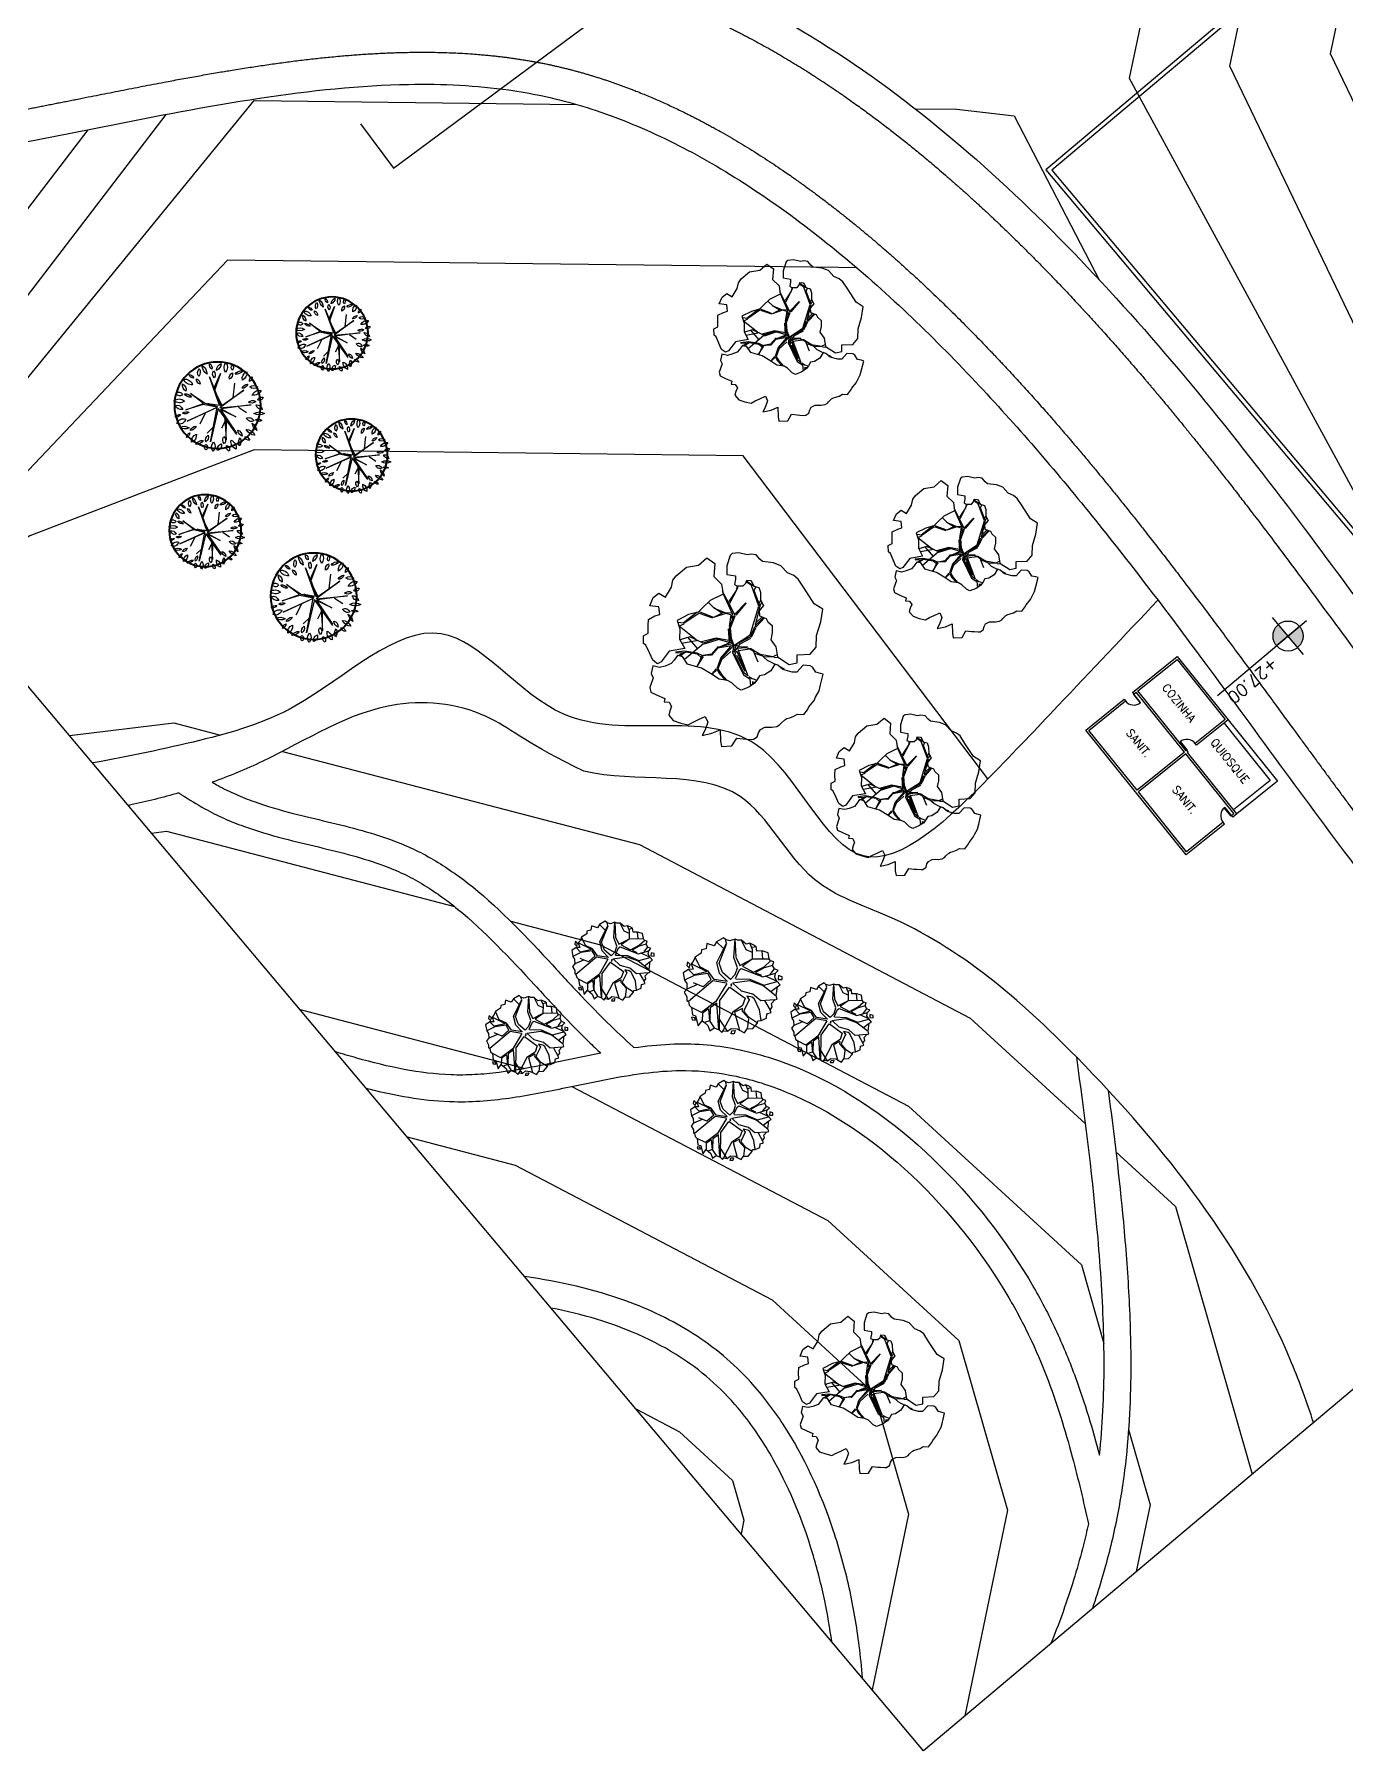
# Model space of a CAD drawing. Header units: millimetres. Extents: x 55520 to 96084, y -58491 to -49645.
# Drawn here: x 59477.7 to 59600.7, y -58475 to -58314.1 of the extents above; entities that cross this region are included whole.
import ezdxf
from ezdxf.enums import TextEntityAlignment as Align

# ---------------------------------------------------------------- set-up
doc = ezdxf.new("R2010")
doc.units = ezdxf.units.MM
for name, color, linetype in [('Alvenaria Corte', 30, 'Continuous'), ('Alvenaria Vista', 40, 'Continuous'), ('ARQ-COTAS', 1, 'Continuous'), ('ARQ-SÍMBOLOS', 2, 'Continuous'), ('ARQ-TEXTO2', 2, 'Continuous'), ('Caminhos Principais', 13, 'Continuous'), ('Cinza', 9, 'Continuous'), ('Curvas de Nível', 10, 'Continuous'), ('Esquadrias', 241, 'Continuous'), ('Linha Fina', 100, 'Continuous'), ('Árvores Existentes', 114, 'Continuous')]:
    doc.layers.add(name, color=color, linetype=linetype)
doc.styles.add('ATTR', font='romans.shx', dxfattribs={"width": 0.8, "height": 0.470416})
doc.styles.add('ROMANS', font='romans.shx')

# ---------------------------------------------------------------- blocks, each defined once
blk = doc.blocks.new('Quiosque e Banheiro')
at = {"layer": 'Alvenaria Corte'}
for p, q in [((50023.93, -44631.27), (50022.12, -44638.44)), ((50024.07, -44631.51), (50022.31, -44638.49)), ((50023.93, -44631.27), (50024.41, -44631.39)), ((50024.07, -44631.51), (50024.37, -44631.58)), ((50024.41, -44631.39), (50024.37, -44631.58)), ((50025.38, -44631.63), (50025.33, -44631.83)), ((50025.33, -44631.83), (50029.6, -44632.9)), ((50025.38, -44631.63), (50029.84, -44632.76)), ((50029.84, -44632.76), (50026.17, -44647.3)), ((50029.6, -44632.9), (50027.84, -44639.88)), ((50015.51, -44644.61), (50017.37, -44637.24)), ((50015.75, -44644.46), (50017.51, -44637.48)), ((50017.37, -44637.24), (50021.05, -44638.17)), ((50017.51, -44637.48), (50021, -44638.37)), ((50022.07, -44638.63), (50020.31, -44645.62)), ((50022.26, -44638.68), (50020.5, -44645.66)), ((50021.05, -44638.17), (50021, -44638.37)), ((50022.02, -44638.42), (50021.97, -44638.61)), ((50021.97, -44638.61), (50022.07, -44638.63)), ((50022.02, -44638.42), (50022.12, -44638.44)), ((50022.26, -44638.68), (50027.79, -44640.08)), ((50022.31, -44638.49), (50027.84, -44639.88)), ((50027.79, -44640.08), (50026.03, -44647.06)), ((50020.74, -44645.93), (50015.51, -44644.61)), ((50020.31, -44645.62), (50015.75, -44644.46)), ((50020.79, -44645.74), (50020.5, -44645.66)), ((50020.74, -44645.93), (50020.79, -44645.74)), ((50021.71, -44646.18), (50021.76, -44645.98)), ((50026.17, -44647.3), (50021.71, -44646.18)), ((50026.03, -44647.06), (50021.76, -44645.98))]:
    blk.add_line(p, q, dxfattribs=at)
at = {"layer": 'Alvenaria Vista'}
for p, q in [((50017.37, -44637.24), (50019.18, -44630.07)), ((50017.85, -44637.36), (50019.54, -44630.67)), ((50019.18, -44630.07), (50023.93, -44631.27)), ((50019.54, -44630.67), (50023.81, -44631.75))]:
    blk.add_line(p, q, dxfattribs=at)
at = {"layer": 'Esquadrias'}
for points in [[(50024.37, -44631.58), (50024.41, -44631.59), (50024.17, -44632.56), (50024.12, -44632.55)], [(50021.97, -44638.61), (50021.92, -44638.6), (50021.68, -44639.57), (50021.73, -44639.58)], [(50020.79, -44645.74), (50020.84, -44645.75), (50021.08, -44644.78), (50021.04, -44644.77)]]:
    blk.add_lwpolyline(points, close=True, dxfattribs=at)
at = {"layer": 'Linha Fina'}
for centre, start, end in [((50024.38, -44631.61), 254.36, 347.2976), ((50021.94, -44638.63), 164.36, 257.2976), ((50020.82, -44645.72), 344.36, 77.2976)]:
    blk.add_arc(centre, 0.975, start, end, dxfattribs=at)
at = {"layer": 'ARQ-TEXTO2', "char_height": 0.75, "attachment_point": 1, "rotation": 75.8288, "style": 'ROMANS'}
for s, insert in [('QUIOSQUE', (50019.37, -44637.13)), ('SANIT.', (50025.07, -44637.34)), ('COZINHA', (50018, -44643.85)), ('SANIT.', (50023.43, -44643.98))]:
    blk.add_mtext(s, dxfattribs=dict(at, insert=insert))
blk = doc.blocks.new('Nível_Planta')
at = {"layer": 'ARQ-SÍMBOLOS', "ltscale": 0.1}
h = blk.add_hatch(color=1, dxfattribs=at)
h.dxf.hatch_style = 1
h.paths.add_polyline_path([(-0.25, 0), (0, 0), (0, 0.25, 0.414214)])
h.paths.add_polyline_path([(0.25, 0), (0, 0), (0, -0.25, 0.414214)])
at = {"layer": 'ARQ-SÍMBOLOS', "color": 1}
for p, q in [((0, 0.4), (0, -0.4)), ((1.535, 0), (-0.4, 0))]:
    blk.add_line(p, q, dxfattribs=at)
at = {"layer": 'ARQ-SÍMBOLOS', "color": 1, "ltscale": 0.1}
blk.add_line((-0.25, 0), (0.25, 0), dxfattribs=at)
at = {"layer": 'ARQ-SÍMBOLOS', "color": 1}
blk.add_circle((0, 0), 0.25, dxfattribs=at)
at = {"layer": 'ARQ-TEXTO2', "style": 'ROMANS'}
blk.add_attdef('NIVEL-ACABADO', text='', height=0.2, dxfattribs=at).set_placement((0.432, 0.034), align=Align.BOTTOM_LEFT)
blk = doc.blocks.new('ARBOL')
at = {"color": 0, "linetype": 'ByBlock'}
for p, q in [((-0.978, 4.411), (-1.203, 4.42)), ((-0.889, 4.31), (-0.907, 4.428)), ((-1.375, 4.169), (-1.336, 4.042)), ((-1.336, 4.131), (-1.358, 4.18)), ((-1.336, 4.042), (-1.347, 3.661)), ((-1.302, 3.638), (-1.336, 4.131)), ((-1.034, 4.388), (-1.216, 4.399)), ((-0.543, 3.996), (-1.034, 4.388)), ((-0.509, 4.007), (-0.889, 4.31)), ((-0.587, 4.074), (-0.58, 4.163)), ((-0.33, 3.169), (-0.543, 3.996)), ((-0.52, 4.03), (-0.529, 4.132)), ((-0.353, 3.494), (-0.509, 4.007)), ((-1.203, 3.549), (-1.65, 3.817)), ((-1.079, 3.416), (-1.604, 3.774)), ((-0.978, 3.405), (-1.203, 3.549)), ((-1.013, 3.448), (-0.912, 3.884)), ((-0.967, 3.437), (-0.9, 3.895)), ((-0.364, 3.572), (-0.3, 3.784)), ((-0.298, 3.448), (-0.353, 3.494)), ((-0.286, 3.136), (-0.341, 3.437)), ((-0.33, 3.505), (-0.263, 3.774)), ((-0.298, 3.471), (-0.236, 3.794)), ((-0.263, 3.136), (-0.298, 3.448)), ((-1.48, 3.047), (-1.906, 2.969)), ((-1.893, 2.935), (-1.502, 3.024)), ((-1.593, 3.281), (-1.837, 3.338)), ((-1.357, 3.282), (-1.614, 3.282)), ((-1.269, 3.327), (-1.593, 3.281)), ((-1.246, 3.327), (-1.48, 3.047)), ((-1.313, 3.315), (-1.48, 3.047)), ((-1.113, 3.416), (-1.269, 3.327)), ((-1.102, 3.37), (-1.246, 3.327)), ((-1.102, 3.37), (-0.967, 3.058)), ((-1.022, 3.292), (-1.079, 3.416)), ((-0.933, 3.013), (-1.013, 3.393)), ((-0.912, 3.047), (-0.978, 3.405)), ((-0.721, 2.678), (-0.944, 2.991)), ((-0.744, 2.756), (-0.933, 3.013)), ((-0.733, 2.802), (-0.912, 3.047)), ((-0.567, 2.667), (-0.33, 3.169)), ((-0.567, 2.667), (-0.286, 3.136)), ((-0.442, 2.802), (-0.263, 3.102)), ((0.207, 2.846), (0.553, 2.98)), ((0.33, 2.846), (0.565, 2.98)), ((0.553, 2.98), (0.619, 3.091)), ((0.587, 2.98), (0.695, 3.036)), ((-2.117, 2.466), (-2.284, 2.39)), ((-1.961, 2.935), (-2.139, 2.455)), ((-1.905, 2.924), (-2.117, 2.466)), ((-1.112, 2.578), (-1.413, 2.265)), ((-1.101, 2.567), (-1.357, 2.265)), ((-1.313, 2.265), (-1.044, 2.578)), ((-0.765, 2.712), (-1.112, 2.578)), ((-0.732, 2.667), (-1.101, 2.567)), ((-0.567, 2.667), (-0.921, 2.354)), ((-0.91, 2.399), (-0.687, 2.701)), ((-0.631, 2.678), (-0.91, 2.399)), ((-0.554, 2.666), (-0.744, 2.756)), ((-0.554, 2.666), (-0.733, 2.802)), ((-0.631, 2.589), (-0.709, 2.142)), ((-0.567, 2.667), (-0.698, 2.119)), ((-0.553, 2.477), (-0.653, 2.13)), ((-0.567, 2.667), (-0.497, 2.476)), ((-0.486, 2.733), (-0.509, 2.666)), ((-0.509, 2.666), (-0.465, 2.488)), ((-0.497, 2.476), (0.105, 2.096)), ((-0.465, 2.488), (-0.442, 2.666)), ((-0.442, 2.666), (-0.442, 2.802)), ((-0.441, 2.701), (-0.218, 2.846)), ((-0.43, 2.656), (-0.262, 2.79)), ((-0.419, 2.632), (0.229, 2.13)), ((-0.419, 2.577), (0.083, 2.197)), ((-0.408, 2.465), (-0.419, 2.577)), ((0.071, 2.153), (-0.408, 2.465)), ((-0.385, 2.611), (-0.129, 2.824)), ((0.083, 2.197), (-0.353, 2.476)), ((-0.262, 2.79), (-0.106, 2.846)), ((-0.129, 2.824), (-0.017, 2.824)), ((-0.106, 2.846), (0.24, 2.846)), ((-0.017, 2.824), (0.262, 2.622)), ((0.05, 2.79), (0.285, 2.835)), ((0.24, 2.846), (0.464, 2.801)), ((0.464, 2.801), (0.72, 2.822)), ((0.848, 2.833), (1.011, 2.846)), ((-2.106, 2.444), (-2.191, 2.315)), ((-1.581, 2.242), (-2.191, 2.315)), ((-1.77, 2.22), (-1.968, 2.002)), ((-1.514, 2.251), (-1.864, 1.941)), ((-1.825, 2.171), (-1.406, 2.041)), ((-1.357, 2.265), (-1.77, 2.22)), ((-1.335, 2.253), (-1.56, 1.588)), ((-0.989, 2.119), (-1.167, 1.963)), ((-1.044, 2.053), (-1.167, 1.952)), ((-0.966, 2.097), (-1.044, 2.053)), ((-0.933, 2.41), (-0.989, 2.119)), ((-0.921, 2.354), (-0.966, 2.097)), ((-0.698, 2.119), (-0.631, 1.84)), ((-0.653, 2.13), (-0.609, 1.862)), ((0.229, 2.13), (0.071, 2.153)), ((0.105, 2.096), (0.318, 2.084)), ((0.261, 2.13), (0.374, 2.13)), ((0.318, 2.084), (0.443, 1.93)), ((0.374, 2.13), (0.51, 2.162)), ((0.429, 2.063), (0.469, 1.983)), ((0.44, 2.063), (0.504, 2.095)), ((-1.681, 1.796), (-1.893, 1.628)), ((-1.871, 1.616), (-1.681, 1.751)), ((-1.795, 1.523), (-1.793, 1.527)), ((-1.681, 1.751), (-1.762, 1.589)), ((-1.636, 1.784), (-1.725, 1.6)), ((-1.346, 1.93), (-1.681, 1.796)), ((-1.324, 1.907), (-1.636, 1.784)), ((-1.167, 1.952), (-1.346, 1.93)), ((-1.19, 1.885), (-1.324, 1.907)), ((-1.19, 1.952), (-1.156, 1.616)), ((-1.156, 1.592), (-1.145, 1.941)), ((-0.653, 1.829), (-0.676, 1.661)), ((-0.676, 1.661), (-0.671, 1.632)), ((-0.62, 1.796), (-0.664, 1.673)), ((-0.664, 1.673), (-0.653, 1.631)), ((-0.631, 1.84), (-0.497, 1.762)), ((-0.609, 1.862), (-0.452, 1.784)), ((-0.497, 1.762), (-0.257, 1.692)), ((-0.452, 1.784), (-0.214, 1.71))]:
    blk.add_line(p, q, dxfattribs=at)
for p, q in [((-0.272, 3.281), (-0.266, 3.278)), ((-0.266, 3.278), (-0.257, 3.276))]:
    blk.add_line(p, q)
at = {"color": 0, "linetype": 'ByBlock', "flags": 128}
for points in [[(-2.006, 4.806), (-1.93, 4.502), (-1.803, 4.292), (-1.567, 4.384), (-1.517, 4.308), (-1.466, 4.165), (-1.382, 4.165), (-1.23, 4.258), (-1.205, 4.359), (-1.23, 4.452), (-1.129, 4.502), (-1.061, 4.477), (-0.969, 4.41), (-0.825, 4.452), (-0.715, 4.359), (-0.597, 4.174), (-0.446, 4.081), (-0.471, 3.887), (-0.386, 3.769), (-0.184, 3.803), (-0.091, 3.752), (0.069, 3.719), (0.179, 3.542), (0.246, 3.356), (0.474, 3.255), (0.668, 3.036), (1.064, 3.028), (1.233, 3.188), (1.115, 3.382), (1.427, 3.592), (1.469, 3.853), (1.301, 4.14), (1.199, 4.536), (1.056, 4.881), (0.769, 4.881), (0.288, 5.109), (0.01, 5.244), (-0.15, 5.261), (-0.344, 5.235), (-0.614, 5.311), (-0.833, 5.269), (-1.12, 5.143), (-1.222, 5.16), (-1.373, 5.21), (-1.508, 5.151), (-1.593, 5.075), (-1.829, 4.999), (-1.981, 4.881), (-2.006, 4.806)], [(-2.06, 1.565), (-2.097, 1.177), (-2.157, 1.08), (-2.327, 1.092), (-2.521, 1.226), (-2.715, 1.359), (-2.8, 1.371), (-2.922, 1.553), (-2.837, 1.686), (-2.958, 1.868), (-3.043, 2.025), (-2.934, 2.207), (-2.837, 2.316), (-2.97, 2.486), (-3.213, 2.377), (-3.249, 2.631), (-3.176, 2.825), (-2.958, 2.825), (-2.958, 3.153), (-3.031, 3.346), (-3.019, 3.504), (-2.897, 3.868), (-2.631, 4.098), (-2.533, 4.401), (-2.255, 4.377), (-2.085, 4.049), (-1.781, 3.977), (-1.599, 3.759), (-1.818, 3.407), (-1.89, 3.141), (-1.939, 2.947), (-2.133, 2.741), (-2.327, 2.425), (-2.133, 2.268), (-1.987, 2.013), (-1.721, 1.856), (-2.06, 1.565)], [(-1.677, 1.613), (-1.791, 1.581), (-1.802, 1.415), (-1.823, 1.29), (-1.937, 1.134), (-2.052, 1.02), (-2.239, 0.957), (-2.166, 0.749), (-2.052, 0.676), (-1.989, 0.385), (-1.896, 0.291), (-1.698, 0.312), (-1.458, 0.343), (-1.427, 0.25), (-1.302, 0.312), (-1.177, 0.25), (-1.156, 0.114), (-1.114, -0.01), (-0.927, -0.073), (-0.708, -0.021), (-0.5, 0.042), (-0.417, 0.187), (-0.323, 0.333), (-0.208, 0.51), (-0.063, 0.406), (-0.01, 0.177), (0, 0), (0.208, 0.198), (0.354, 0.406), (0.531, 0.135), (0.635, 0.021), (0.885, 0.187), (0.885, 0.447), (1.052, 0.531), (1.135, 0.572), (1.26, 0.635), (1.312, 0.676), (1.364, 0.791), (1.333, 0.905), (1.333, 1.009), (1.406, 1.134), (1.5, 1.196), (1.583, 1.238), (1.687, 1.332), (1.729, 1.415), (1.74, 1.477), (1.781, 1.613), (1.812, 1.675), (1.875, 1.737), (1.948, 1.831), (2.01, 1.945), (2.166, 2.029), (2.187, 2.195), (2.177, 2.289), (2.208, 2.518), (2.198, 2.622), (2.187, 2.83), (2.135, 2.996), (2.041, 3.298), (1.958, 3.277), (1.833, 3.236), (1.677, 3.308), (1.594, 3.308), (1.416, 3.215), (1.364, 2.955), (1.25, 2.882), (0.989, 2.809), (0.802, 2.84), (0.708, 2.819), (0.708, 2.601), (0.614, 2.403), (0.51, 2.31), (0.51, 2.164), (0.5, 2.05), (0.417, 1.873), (0.281, 1.685), (0.156, 1.675), (-0.063, 1.727), (-0.198, 1.717), (-0.427, 1.623), (-0.719, 1.633), (-1.021, 1.633), (-1.26, 1.561), (-1.416, 1.519), (-1.656, 1.633), (-1.677, 1.613)]]:
    blk.add_lwpolyline(points, dxfattribs=at)
blk = doc.blocks.new('tree 17')
at = {"color": 0, "linetype": 'ByBlock'}
for p, q in [((-0.215, 1.813), (-0.082, 0.152)), ((-0.082, 0.152), (-1.511, 1.221)), ((-1.511, 1.221), (-0.099, 0.075)), ((-0.149, 0.772), (-0.808, 1.664)), ((-0.808, 1.664), (-0.082, 0.822)), ((-0.082, 0.822), (-0.619, 1.038)), ((-0.033, 0.269), (-0.182, 1.747)), ((-0.182, 1.747), (-0.149, 0.772)), ((0.327, 1.071), (-0.033, 0.269)), ((0.001, 0.186), (1.346, 1.116)), ((1.346, 1.116), (0.017, 0.269)), ((0.017, 0.269), (0.327, 1.071)), ((0.765, 0.778), (0.909, 1.26)), ((-0.099, 0.075), (-1.738, -0.385)), ((-1.738, -0.385), (-0.082, 0.075)), ((-0.89, 0.728), (-1.344, 0.756)), ((-0.719, -0.113), (-1.344, 0.152)), ((-0.082, 0.075), (-0.542, -0.512)), ((-0.431, -0.496), (-0.049, 0.058)), ((-0.049, 0.058), (-0.326, -0.401)), ((-0.326, -0.401), (0.084, 0.058)), ((1.54, 0.285), (0.001, 0.186)), ((0.084, 0.058), (0.626, -1.404)), ((0.626, -1.404), (0.1, 0.136)), ((0.1, 0.136), (0.444, -0.795)), ((0.15, 0.152), (1.54, 0.285)), ((0.361, -0.684), (0.15, 0.152)), ((0.865, 0.224), (1.418, -0.302)), ((-0.542, -0.512), (-1.411, -0.878)), ((-1.411, -0.878), (-0.509, -0.545)), ((-0.686, -1.37), (-0.431, -0.496)), ((-0.509, -0.545), (-0.686, -1.37)), ((1.18, -1.16), (0.361, -0.684)), ((0.444, -0.795), (1.18, -1.16))]:
    blk.add_line(p, q, dxfattribs=at)
for points in [[(-1.147, 1.666, 0.420523), (-1.518, 1.793)], [(-1.518, 1.793, 0.420523), (-1.147, 1.666)], [(-1.072, 2.208, 0.45154), (-0.987, 1.9)], [(-0.987, 1.9, 0.45154), (-1.072, 2.208)], [(-0.733, 2.356, 0.375302), (-0.637, 1.847)], [(-0.637, 1.847, 0.375302), (-0.733, 2.356)], [(-0.191, 2.048, 0.30277), (-0.499, 2.346)], [(-0.499, 2.346, 0.30277), (-0.191, 2.048)], [(-0.053, 2.048, 0.340953), (-0.032, 1.666)], [(-0.032, 1.666, 0.340953), (-0.053, 2.048)], [(0.106, 2.463, 0.350689), (0.021, 2.165)], [(0.021, 2.165, 0.350689), (0.106, 2.463)], [(0.478, 2.441, 0.27027), (0.329, 1.921)], [(0.329, 1.921, 0.27027), (0.478, 2.441)], [(0.711, 2.314, 0.218613), (0.775, 1.868)], [(0.913, 1.836, 0.440076), (0.722, 1.485)], [(0.775, 1.868, 0.218613), (0.711, 2.314)], [(0.722, 1.485, 0.440076), (0.913, 1.836)], [(1.253, 2.091, 0.288468), (1.019, 1.847)], [(1.019, 1.847, 0.288468), (1.253, 2.091)], [(1.592, 1.9, 0.268637), (1.168, 1.539)], [(1.168, 1.539, 0.268637), (1.592, 1.9)], [(-1.752, 0.923, 0.295875), (-2.177, 0.827)], [(-2.177, 0.827, 0.295875), (-1.752, 0.923)], [(-1.954, 1.39, 0.525994), (-1.773, 1.167)], [(-1.773, 1.167, 0.525994), (-1.954, 1.39)], [(-1.391, 1.326, 0.363335), (-1.731, 1.687)], [(-1.731, 1.687, 0.363335), (-1.391, 1.326)], [(-1.38, 0.88, 0.343163), (-1.699, 1.061)], [(-1.699, 1.061, 0.343163), (-1.38, 0.88)], [(-1.009, 1.762, 0.408258), (-0.807, 1.454)], [(-0.807, 1.454, 0.408258), (-1.009, 1.762)], [(1.645, 1.124, 0.341117), (1.327, 0.912)], [(1.327, 0.912, 0.341117), (1.645, 1.124)], [(1.645, 1.666, 0.386862), (1.539, 1.273)], [(1.539, 1.273, 0.386862), (1.645, 1.666)], [(2.229, 0.869, 0.343561), (1.709, 0.753)], [(2.07, 1.22, 0.443589), (1.773, 1.124)], [(1.773, 1.124, 0.443589), (2.07, 1.22)], [(-2.017, 0.169, 0.288328), (-2.325, 0.243)], [(-2.325, 0.243, 0.288328), (-2.017, 0.169)], [(-1.816, 0.445, 0.362144), (-2.272, 0.604)], [(-2.272, 0.604, 0.362144), (-1.816, 0.445)], [(-1.561, 0.115, 0.309468), (-1.932, 0.084)], [(-1.932, 0.084, 0.309468), (-1.561, 0.115)], [(1.9, 0.179, 0.326555), (1.539, 0.147)], [(1.539, 0.147, 0.326555), (1.9, 0.179)], [(1.709, 0.753, 0.343561), (2.229, 0.869)], [(2.198, 0.625, 0.38021), (1.89, 0.349)], [(1.89, 0.349, 0.38021), (2.198, 0.625)], [(2.325, 0.02, 0.383832), (2.06, 0.115)], [(2.06, 0.115, 0.383832), (2.325, 0.02)], [(-1.89, -0.054, 0.289447), (-2.23, -0.373)], [(-2.23, -0.373, 0.289447), (-1.89, -0.054)], [(-1.731, -0.511, 0.447347), (-2.23, -0.628)], [(-2.23, -0.628, 0.447347), (-1.731, -0.511)], [(-1.784, -0.862, 0.306984), (-2.081, -0.947)], [(-2.081, -0.947, 0.306984), (-1.784, -0.862)], [(-1.37, -0.67, 0.315606), (-1.656, -0.851)], [(-1.656, -0.851, 0.315606), (-1.37, -0.67)], [(1.677, -0.787, 0.340003), (1.338, -0.639)], [(1.338, -0.639, 0.340003), (1.677, -0.787)], [(2.134, -0.532, 0.317134), (1.741, -0.649)], [(1.741, -0.649, 0.317134), (2.134, -0.532)], [(2.272, -0.352, 0.351781), (1.826, -0.171)], [(1.826, -0.171, 0.351781), (2.272, -0.352)], [(-1.529, -1, 0.414115), (-1.688, -1.403)], [(-1.688, -1.403, 0.414115), (-1.529, -1)], [(-1.179, -1.276, 0.365918), (-1.582, -1.637)], [(-1.582, -1.637, 0.365918), (-1.179, -1.276)], [(-1.03, -1.605, 0.559657), (-1.264, -1.839)], [(-1.264, -1.839, 0.559657), (-1.03, -1.605)], [(-0.765, -1.191, 0.285981), (-0.934, -1.552)], [(-0.934, -1.552, 0.285981), (-0.765, -1.191)], [(-0.786, -1.616, 0.321275), (-0.68, -2.019)], [(-0.68, -2.019, 0.321275), (-0.786, -1.616)], [(-0.308, -1.648, 0.362047), (-0.478, -2.168)], [(-0.478, -2.168, 0.362047), (-0.308, -1.648)], [(0.01, -1.414, 0.328832), (0.042, -1.764)], [(0.042, -1.764, 0.328832), (0.01, -1.414)], [(0.212, -1.775, 0.339938), (0.488, -2.072)], [(0.488, -2.072, 0.339938), (0.212, -1.775)], [(0.616, -1.584, 0.235997), (0.722, -2.094)], [(0.722, -2.094, 0.235997), (0.616, -1.584)], [(0.786, -1.201, 0.368927), (0.987, -1.499)], [(0.987, -1.499, 0.368927), (0.786, -1.201)], [(0.987, -1.626, 0.337084), (1.062, -1.924)], [(1.062, -1.924, 0.337084), (0.987, -1.626)], [(1.529, -1.541, 0.303563), (1.125, -1.414)], [(1.125, -1.414, 0.303563), (1.529, -1.541)], [(1.762, -1.425, 0.316942), (1.412, -1.032)], [(1.412, -1.032, 0.316942), (1.762, -1.425)], [(1.752, -0.904, 0.40592), (1.943, -1.106)], [(1.943, -1.106, 0.40592), (1.752, -0.904)], [(-0.043, -1.881, 0.345907), (-0.106, -2.179)], [(-0.106, -2.179, 0.345907), (-0.043, -1.881)]]:
    blk.add_lwpolyline(points, format="xyb")
at = {"lineweight": 40}
blk.add_circle((0, 0), 2.242, dxfattribs=at)
blk = doc.blocks.new('árvore_media')
for p, q in [((55224.72, -51941.34), (55224.45, -51940.06)), ((55224.74, -51939.89), (55225.62, -51940.54)), ((55225.38, -51940.37), (55225.54, -51939.52)), ((55226.15, -51940.06), (55225.91, -51940.97)), ((55226.59, -51939.35), (55226.15, -51940.06)), ((55226.95, -51939.38), (55227.19, -51940.18)), ((55227.17, -51940.8), (55227.19, -51940.12)), ((55227.23, -51940.09), (55227.26, -51940.83)), ((55227.28, -51940.08), (55227.84, -51939.55)), ((55227.76, -51941.17), (55228.36, -51939.86)), ((55229.15, -51940.4), (55229.02, -51941.53)), ((55223.73, -51941.65), (55223.2, -51941.76)), ((55224.3, -51941.87), (55223.35, -51941.45)), ((55224.65, -51941.34), (55223.66, -51940.88)), ((55223.66, -51940.91), (55224.06, -51941.73)), ((55224.56, -51940.6), (55223.9, -51940.57)), ((55225.16, -51943.46), (55224.3, -51941.87)), ((55225.18, -51942.38), (55224.65, -51941.34)), ((55225.27, -51942.33), (55224.72, -51941.34)), ((55225.62, -51940.54), (55225.76, -51941.34)), ((55225.76, -51941.34), (55226.29, -51942.1)), ((55225.91, -51940.97), (55225.96, -51941.19)), ((55225.96, -51941.19), (55226.22, -51941.53)), ((55226.22, -51941.53), (55226.26, -51941.19)), ((55226.26, -51941.19), (55227.15, -51940.8)), ((55226.42, -51941.48), (55226.95, -51941.17)), ((55226.79, -51942.92), (55226.42, -51941.48)), ((55226.95, -51941.17), (55227.87, -51941.28)), ((55227.26, -51940.83), (55227.08, -51941.02)), ((55227.1, -51941.02), (55227.76, -51941.17)), ((55227.87, -51941.28), (55229.38, -51940.66)), ((55228.07, -51942.64), (55229.57, -51940.91)), ((55229.57, -51940.94), (55228.36, -51942.61)), ((55229.68, -51941.93), (55229.77, -51941.28)), ((55224.01, -51943.46), (55223, -51942.64)), ((55223.7, -51942.41), (55223.02, -51942.44)), ((55223.37, -51942.95), (55223.02, -51943.46)), ((55223.13, -51942.07), (55223.75, -51942.35)), ((55224.61, -51942.61), (55223.7, -51942.41)), ((55223.75, -51942.35), (55224.5, -51942.5)), ((55224.48, -51942.41), (55224.3, -51942.04)), ((55224.5, -51942.5), (55224.48, -51942.41)), ((55224.96, -51943.54), (55224.61, -51942.61)), ((55226, -51943.12), (55225.18, -51942.38)), ((55226.4, -51943.03), (55225.27, -51942.33)), ((55226, -51943.15), (55225.34, -51943.46)), ((55226.29, -51942.1), (55226.4, -51943)), ((55226.79, -51943.29), (55228.34, -51942.75)), ((55226.82, -51942.95), (55228.07, -51942.64)), ((55228.34, -51942.75), (55229.75, -51942.83)), ((55228.36, -51942.61), (55229, -51942.66)), ((55229, -51942.66), (55229.66, -51941.93)), ((55229.66, -51941.93), (55229.15, -51942.66)), ((55229.15, -51942.69), (55229.73, -51942.75)), ((55229.68, -51941.93), (55230.08, -51942.07)), ((55229.73, -51942.75), (55230.13, -51942.3)), ((55229.75, -51942.83), (55230.1, -51943.63)), ((55223.46, -51944.19), (55223.15, -51944.02)), ((55223.53, -51944.02), (55223.37, -51944.53)), ((55224.01, -51943.46), (55223.53, -51944.02)), ((55223.7, -51943.85), (55223.93, -51944.33)), ((55223.93, -51944.33), (55223.73, -51945.13)), ((55225.09, -51943.71), (55224.01, -51943.46)), ((55224.04, -51943.46), (55224.96, -51943.54)), ((55224.06, -51945.55), (55224.9, -51944.42)), ((55225.05, -51944.5), (55224.06, -51945.52)), ((55224.92, -51944.42), (55225.09, -51943.71)), ((55225.36, -51943.68), (55225.05, -51944.5)), ((55225.34, -51943.46), (55225.16, -51943.46)), ((55225.82, -51943.4), (55225.36, -51943.68)), ((55226.35, -51943.34), (55225.82, -51943.4)), ((55226.48, -51944.16), (55226.22, -51944.9)), ((55226.71, -51944.25), (55226.33, -51945.04)), ((55226.35, -51943.34), (55226.48, -51944.16)), ((55226.64, -51943.37), (55227.32, -51944.16)), ((55226.64, -51943.4), (55226.71, -51944.25)), ((55226.79, -51943.32), (55227.48, -51944.14)), ((55227.32, -51944.16), (55227.26, -51944.96)), ((55227.5, -51944.31), (55227.41, -51944.84)), ((55227.48, -51944.14), (55229.99, -51944.14)), ((55227.5, -51944.31), (55228.36, -51944.28)), ((55228.36, -51944.28), (55228.74, -51945.01)), ((55224.76, -51945.72), (55224.65, -51945.97)), ((55226.22, -51944.9), (55224.76, -51945.69)), ((55226.33, -51945.04), (55224.76, -51945.72)), ((55225.23, -51945.55), (55225.29, -51946.29)), ((55227.26, -51944.96), (55227.57, -51945.64)), ((55227.57, -51945.64), (55227.35, -51946.46)), ((55227.37, -51944.96), (55227.92, -51946.26)), ((55227.39, -51944.98), (55228.32, -51945.47)), ((55227.41, -51944.84), (55228.32, -51945.41)), ((55228.32, -51945.41), (55229.13, -51945.61)), ((55228.32, -51945.47), (55228.36, -51946.06)), ((55228.58, -51944.7), (55229.44, -51944.96))]:
    blk.add_line(p, q)
for points in [[(55223.9, -51940.57), (55223.66, -51940.53), (55223.66, -51940.91), (55223.61, -51941.23), (55223.35, -51941.45), (55223.06, -51941.48), (55223.2, -51941.76), (55223.13, -51942.07), (55222.89, -51942.22), (55223.02, -51942.44), (55223, -51942.64), (55222.75, -51943.04), (55223.02, -51943.46), (55223.36, -51943.71), (55223.15, -51944.02), (55223.25, -51944.27), (55223.37, -51944.53), (55223.66, -51944.66), (55223.73, -51945.13), (55223.97, -51945.33), (55224.06, -51945.52), (55224.46, -51945.69), (55224.65, -51945.97), (55224.68, -51946.18), (55225.29, -51946.29), (55225.65, -51946.18), (55225.95, -51946.68), (55226.26, -51946.4), (55226.61, -51946.57), (55226.78, -51946.4), (55227.35, -51946.46), (55227.69, -51946.29), (55227.92, -51946.26), (55228.08, -51945.83), (55228.36, -51946.06), (55228.85, -51946.11), (55229.13, -51945.61), (55229.18, -51945.3), (55229.44, -51944.96), (55229.76, -51944.91), (55229.84, -51944.49), (55230.03, -51944.27), (55229.99, -51944.14), (55230.12, -51943.88), (55230.1, -51943.63), (55230.42, -51943.14), (55230.26, -51942.93), (55230.61, -51942.19), (55230.13, -51942.3), (55230.08, -51942.07), (55230.03, -51941.73), (55230.17, -51941.3), (55229.77, -51941.28), (55229.57, -51940.91), (55229.54, -51940.6), (55229.38, -51940.66), (55229.15, -51940.4), (55228.77, -51940.38), (55228.46, -51940.07), (55228.36, -51939.86), (55228.21, -51939.46), (55227.84, -51939.55), (55227.5, -51939.29), (55226.95, -51939.38), (55226.81, -51939.5), (55226.59, -51939.35), (55226.15, -51939.22), (55225.9, -51939.46), (55225.59, -51939.32), (55225.54, -51939.52), (55225.24, -51939.61), (55225.12, -51939.85), (55224.74, -51939.89), (55224.55, -51939.82), (55224.45, -51940.06)], [(55228.65, -51940.06), (55228.87, -51939.92), (55229.05, -51940.06), (55228.85, -51940.2)], [(55223.28, -51940.74), (55223.14, -51940.91), (55223.3, -51941.16), (55223.5, -51940.95)], [(55226.66, -51942.92), (55226.55, -51942.95), (55226.53, -51943.03), (55226.62, -51943)], [(55230.5, -51942.68), (55230.42, -51942.86), (55230.59, -51943.04), (55230.67, -51942.86)], [(55228.24, -51946.12), (55228.02, -51946.26), (55228.04, -51946.55), (55228.26, -51946.38)]]:
    blk.add_lwpolyline(points, close=True)
at = {"style": 'ATTR', "width": 0.8, "flags": 9}
blk.add_attdef('ESTCODE', (55226.66, -51942.92), '', height=0.0000158, dxfattribs=at)

msp = doc.modelspace()

# ---------------------------------------------------------------- linework, layer by layer
at = {"layer": 'Alvenaria Corte'}
for p, q in [((59708.453, -58212.38), (59572.467, -58326.79)), ((59708.709, -58212.687), (59573.031, -58326.838)), ((59572.467, -58326.79), (59640.47, -58407.617)), ((59573.031, -58326.838), (59640.519, -58407.054))]:
    msp.add_line(p, q, dxfattribs=at)
at = {"layer": 'ARQ-COTAS'}
msp.add_lwpolyline([(59893.089, -58195.573), (59561.017, -58474.956), (59351.217, -58225.588), (59683.289, -57946.205)], close=True, dxfattribs=at)
msp.add_lwpolyline([(59508.236, -58322.474), (59511.318, -58326.635), (59697.861, -58188.475), (59694.779, -58184.314)], dxfattribs=at)
at = {"layer": 'Caminhos Principais'}
for points, weights, knots in [([(59465.536, -58268.429), (59464.665, -58273.632), (59463.775, -58278.853), (59461.998, -58288.385), (59461.138, -58292.69), (59459.149, -58301.676), (59458.003, -58306.366), (59456.688, -58311.031), (59456.687, -58311.033), (59456.687, -58311.034), (59456.686, -58311.036), (59456.549, -58311.524), (59456.412, -58312.011), (59456.274, -58312.498), (59456.088, -58313.161), (59456.238, -58313.833), (59456.69, -58314.353), (59457.142, -58314.873), (59457.786, -58315.115), (59458.469, -58315.023), (59458.971, -58314.954), (59459.474, -58314.886), (59459.976, -58314.818), (59459.977, -58314.818), (59459.978, -58314.818), (59459.979, -58314.817), (59462.007, -58314.542), (59464.035, -58314.246), (59467.684, -58313.66), (59469.305, -58313.38), (59472.577, -58312.785), (59474.225, -58312.471), (59479.194, -58311.503), (59482.544, -58310.823), (59489.29, -58309.517), (59492.688, -58308.892), (59500.813, -58307.621), (59505.554, -58307.059), (59514.191, -58306.689), (59518.089, -58306.766), (59523.63, -58307.383), (59525.292, -58307.634), (59528.599, -58308.285), (59530.241, -58308.686), (59533.478, -58309.627), (59535.076, -58310.165), (59539.806, -58311.969), (59542.874, -58313.419), (59548.837, -58316.718), (59551.733, -58318.567), (59560.553, -58324.852), (59566.176, -58329.837), (59573.459, -58337.181), (59575.446, -58339.29), (59579.301, -58343.551), (59581.169, -58345.705), (59586.627, -58352.212), (59590.069, -58356.609), (59600.566, -58370.477), (59607.208, -58379.944), (59616.065, -58391.342), (59618.039, -58393.81), (59621.79, -58398.303), (59623.557, -58400.343), (59626.633, -58403.728), (59627.922, -58405.098), (59630.557, -58407.816), (59631.898, -58409.161), (59633.929, -58411.159), (59634.604, -58411.817), (59635.283, -58412.473)], [1, 1, 1, 1, 1, 1, 1, 1, 1, 1, 1, 1, 1, 1, 0.919934982122, 0.919934982122, 1, 0.919934982122, 0.919934982122, 1, 1, 1, 1, 1, 1, 1, 1, 1, 1, 1, 1, 1, 1, 1, 1, 1, 1, 1, 1, 1, 1, 1, 1, 1, 1, 1, 1, 1, 1, 1, 1, 1, 1, 1, 1, 1, 1, 1, 1, 1, 1, 1, 1, 1, 1, 1, 1, 1, 1, 1, 1], [3.300707, 3.300707, 3.300707, 3.300707, 19.1462391, 19.1462391, 32.1447126, 32.1447126, 46.2232747, 46.2232747, 46.2232747, 46.228431, 46.228431, 46.228431, 47.6993674, 47.6993674, 47.6993674, 48.6896462, 48.6896462, 48.6896462, 49.679925, 49.679925, 49.679925, 51.2199004, 51.2199004, 51.2199004, 51.2231266, 51.2231266, 51.2231266, 57.4374364, 57.4374364, 62.3872551, 62.3872551, 67.3370738, 67.3370738, 77.2367112, 77.2367112, 87.1363486, 87.1363486, 100.8303464, 100.8303464, 112.0941348, 112.0941348, 116.9322561, 116.9322561, 121.7703773, 121.7703773, 126.6084985, 126.6084985, 136.2847409, 136.2847409, 145.9609833, 145.9609833, 166.6496983, 166.6496983, 174.7380565, 174.7380565, 182.8264147, 182.8264147, 199.0031311, 199.0031311, 233.856655, 233.856655, 243.7192597, 243.7192597, 252.2439902, 252.2439902, 258.2313246, 258.2313246, 264.218659, 264.218659, 267.1683497, 267.1683497, 267.1683497, 267.1683497]), ([(59446.196, -58338.48), (59446.671, -58337.557), (59447.134, -58336.628), (59449.029, -58332.693), (59450.345, -58329.633), (59451.552, -58326.533), (59451.553, -58326.53), (59451.554, -58326.528), (59451.555, -58326.525), (59451.627, -58326.341), (59451.698, -58326.157), (59451.77, -58325.973), (59452.045, -58325.265), (59452.646, -58324.801), (59453.4, -58324.712), (59453.598, -58324.688), (59453.796, -58324.665), (59453.994, -58324.642), (59453.995, -58324.642), (59453.996, -58324.642), (59453.997, -58324.641), (59456.584, -58324.337), (59459.186, -58324.013), (59464.195, -58323.322), (59466.6, -58322.961), (59471.041, -58322.217), (59473.063, -58321.85), (59477.094, -58321.086), (59479.105, -58320.689), (59486.96, -58319.131), (59492.753, -58317.963), (59504.077, -58316.254), (59509.598, -58315.715), (59517.11, -58315.807), (59519.286, -58315.939), (59523.014, -58316.385), (59524.582, -58316.644), (59527.678, -58317.318), (59529.212, -58317.734), (59532.267, -58318.716), (59533.786, -58319.282), (59538.828, -58321.407), (59542.308, -58323.28), (59549.119, -58327.641), (59552.452, -58330.127), (59558.929, -58335.546), (59562.072, -58338.476), (59567.304, -58343.759), (59569.445, -58346.049), (59573.601, -58350.699), (59575.616, -58353.061), (59581.845, -58360.628), (59585.883, -58365.935), (59595.474, -58378.87), (59600.945, -58386.528), (59608.689, -58396.526), (59610.72, -58399.076), (59614.552, -58403.686), (59616.336, -58405.758), (59619.516, -58409.289), (59620.893, -58410.765), (59623.677, -58413.657), (59625.086, -58415.078), (59627.122, -58417.089), (59627.74, -58417.695), (59628.361, -58418.297)], [1, 1, 1, 1, 1, 1, 1, 1, 1, 1, 1, 1, 0.904733183941, 0.904733183941, 1, 1, 1, 1, 1, 1, 1, 1, 1, 1, 1, 1, 1, 1, 1, 1, 1, 1, 1, 1, 1, 1, 1, 1, 1, 1, 1, 1, 1, 1, 1, 1, 1, 1, 1, 1, 1, 1, 1, 1, 1, 1, 1, 1, 1, 1, 1, 1, 1, 1, 1, 1], [379.7088408, 379.7088408, 379.7088408, 379.7088408, 382.7071075, 382.7071075, 392.3315388, 392.3315388, 392.3315388, 392.3391053, 392.3391053, 392.3391053, 392.9109723, 392.9109723, 392.9109723, 393.9933386, 393.9933386, 393.9933386, 394.5902903, 394.5902903, 394.5902903, 394.592674, 394.592674, 394.592674, 402.3867495, 402.3867495, 409.486967, 409.486967, 415.4137723, 415.4137723, 421.3405775, 421.3405775, 438.6317451, 438.6317451, 455.9229128, 455.9229128, 463.154846, 463.154846, 468.5563856, 468.5563856, 473.9579251, 473.9579251, 479.3594647, 479.3594647, 492.0118511, 492.0118511, 504.6642375, 504.6642375, 517.3166239, 517.3166239, 526.4992171, 526.4992171, 535.6818103, 535.6818103, 555.5778064, 555.5778064, 583.894567, 583.894567, 593.7399977, 593.7399977, 601.9956603, 601.9956603, 608.0686831, 608.0686831, 614.141706, 614.141706, 616.7792775, 616.7792775, 616.7792775, 616.7792775])]:
    msp.add_rational_spline(points, weights, degree=3, knots=knots, dxfattribs=at)
for points, knots in [([(59468.795, -58267.126), (59467.074, -58277.437), (59465.303, -58287.871), (59462.064, -58302.337), (59461.1, -58306.296), (59459.873, -58310.782), (59459.725, -58311.313), (59459.575, -58311.845), (59460.331, -58311.742), (59461.086, -58311.637), (59463.238, -58311.326), (59464.634, -58311.114), (59467.067, -58310.718), (59468.105, -58310.541), (59470.198, -58310.171), (59471.252, -58309.977), (59474.432, -58309.38), (59476.577, -58308.957), (59483.073, -58307.668), (59487.485, -58306.78), (59496.424, -58305.227), (59500.95, -58304.562), (59510.087, -58303.766), (59514.699, -58303.635), (59521.304, -58304.085), (59523.282, -58304.301), (59526.537, -58304.816), (59527.816, -58305.06), (59530.362, -58305.632), (59531.622, -58305.96), (59535.362, -58307.058), (59537.8, -58307.942), (59544.907, -58310.966), (59549.409, -58313.482), (59557.995, -58319.209), (59562.079, -58322.421), (59569.854, -58329.27), (59573.546, -58332.909), (59580.692, -58340.52), (59584.122, -58344.49), (59590.662, -58352.484), (59593.774, -58356.511), (59602.016, -58367.471), (59606.955, -58374.37), (59616.869, -58387.609), (59621.844, -58393.948), (59628.317, -58401.129), (59629.525, -58402.426), (59632.002, -58405.006), (59633.266, -58406.285), (59635.553, -58408.553), (59636.566, -58409.542), (59637.591, -58410.532)], [0, 0, 0, 0, 31.4096718, 31.4096718, 43.1663985, 43.1663985, 44.747182, 44.747182, 44.747182, 47.0850167, 47.0850167, 51.4159509, 51.4159509, 54.6318345, 54.6318345, 57.8477182, 57.8477182, 64.2794854, 64.2794854, 77.14302, 77.14302, 90.0065545, 90.0065545, 102.8700891, 102.8700891, 108.357779, 108.357779, 111.9079407, 111.9079407, 115.4581024, 115.4581024, 122.5584259, 122.5584259, 136.6347641, 136.6347641, 150.7111024, 150.7111024, 164.7874406, 164.7874406, 179.4660261, 179.4660261, 194.1446116, 194.1446116, 219.5869132, 219.5869132, 245.0292148, 245.0292148, 250.783382, 250.783382, 256.5375492, 256.5375492, 261.0160037, 261.0160037, 261.0160037, 261.0160037]), ([(59448.284, -58340.962), (59448.663, -58340.246), (59449.033, -58339.527), (59450.652, -58336.308), (59451.814, -58333.771), (59453.396, -58330.017), (59453.88, -58328.822), (59454.348, -58327.621), (59454.564, -58327.595), (59454.781, -58327.57), (59457.281, -58327.272), (59459.581, -58326.984), (59464.087, -58326.367), (59466.292, -58326.042), (59469.81, -58325.469), (59471.109, -58325.245), (59473.692, -58324.782), (59474.98, -58324.541), (59478.831, -58323.806), (59481.382, -58323.296), (59488.965, -58321.791), (59493.934, -58320.822), (59503.583, -58319.359), (59508.262, -58318.867), (59515.983, -58318.728), (59519.124, -58318.886), (59523.162, -58319.459), (59524.168, -58319.634), (59526.319, -58320.085), (59527.469, -58320.374), (59529.769, -58321.048), (59530.917, -58321.432), (59534.355, -58322.717), (59536.637, -58323.753), (59543.648, -58327.458), (59548.324, -58330.675), (59557.368, -58338.078), (59561.735, -58342.261), (59567.792, -58348.689), (59569.653, -58350.758), (59573.284, -58354.952), (59575.056, -58357.079), (59580.272, -58363.532), (59583.617, -58367.928), (59591.924, -58379.104), (59596.82, -58385.935), (59604.657, -58396.259), (59607.457, -58399.836), (59612.423, -58405.822), (59614.535, -58408.267), (59617.706, -58411.743), (59618.707, -58412.813), (59620.721, -58414.917), (59621.735, -58415.954), (59623.849, -58418.078), (59624.95, -58419.164), (59626.053, -58420.238)], [648.6141934, 648.6141934, 648.6141934, 648.6141934, 650.8894066, 650.8894066, 658.7575786, 658.7575786, 662.4076466, 662.4076466, 662.4076466, 663.0563843, 663.0563843, 669.889763, 669.889763, 676.3361777, 676.3361777, 680.087669, 680.087669, 683.8391603, 683.8391603, 691.3421429, 691.3421429, 706.3388299, 706.3388299, 721.335517, 721.335517, 732.2650832, 732.2650832, 735.9601657, 735.9601657, 740.2703035, 740.2703035, 744.5804412, 744.5804412, 753.2007168, 753.2007168, 771.2526962, 771.2526962, 789.3046755, 789.3046755, 797.6097083, 797.6097083, 805.914741, 805.914741, 822.5248065, 822.5248065, 847.7644306, 847.7644306, 861.3504016, 861.3504016, 870.9602457, 870.9602457, 875.2966967, 875.2966967, 879.6331477, 879.6331477, 884.2905991, 884.2905991, 884.2905991, 884.2905991])]:
    msp.add_open_spline(points, degree=3, knots=knots, dxfattribs=at)
at = {"layer": 'Cinza'}
for points, knots in [([(59582.982, -58367.132), (59579.857, -58370.435), (59576.733, -58373.739), (59573.609, -58377.042), (59571.619, -58379.146), (59566.631, -58384.42), (59554.074, -58396.707), (59546.173, -58374.84), (59527.49, -58382.62), (59515.817, -58365.283), (59503.906, -58377.391), (59492.984, -58380.42), (59486.527, -58381.789), (59483.138, -58382.389)], [-14.5283225, -14.5283225, -14.5283225, -14.5283225, 0, 0, 0, 9.2530638, 23.1936495, 37.6693501, 55.9183685, 69.6792449, 84.9583878, 94.4541385, 104.7304293, 104.7304293, 104.7304293, 104.7304293]), ([(59597.571, -58444.202), (59596.957, -58442.311), (59592.312, -58429.53), (59579.025, -58412.416), (59562.532, -58397.997), (59549.328, -58393.843), (59544.227, -58382.027), (59534.013, -58384.336), (59529.182, -58383.165), (59524.051, -58380.684), (59520.111, -58377.2), (59509.704, -58375.836), (59501.756, -58381.239), (59495.932, -58383.628), (59494.344, -58384.192)], [17.6132741, 17.6132741, 17.6132741, 17.6132741, 23.6012537, 58.6586423, 80.7355983, 88.4097463, 98.8259186, 113.6432441, 113.6432441, 113.6432441, 119.9698581, 128.9392233, 142.6499727, 147.6898216, 147.6898216, 147.6898216, 147.6898216]), ([(59494.344, -58384.192), (59494.527, -58384.299), (59494.71, -58384.403), (59495.435, -58384.804), (59495.978, -58385.076), (59497.1, -58385.574), (59497.677, -58385.802), (59499.444, -58386.432), (59500.673, -58386.784), (59504.039, -58387.653), (59506.226, -58388.118), (59509.413, -58389.013), (59510.437, -58389.335), (59512.107, -58389.967), (59512.766, -58390.246), (59514.051, -58390.866), (59514.676, -58391.205), (59516.501, -58392.295), (59517.653, -58393.119), (59521.457, -58396.189), (59523.87, -58398.764), (59527.165, -58402.328), (59528.088, -58403.333), (59529.796, -58405.132), (59530.578, -58405.931), (59532.17, -58407.487), (59532.979, -58408.248), (59533.821, -58409.02), (59533.847, -58409.044), (59533.873, -58409.067), (59534.988, -58408.91), (59536.11, -58408.793), (59538.276, -58408.693), (59539.321, -58408.703), (59541.396, -58408.858), (59542.428, -58408.999), (59545.496, -58409.599), (59547.505, -58410.234), (59553.964, -58412.981), (59558.178, -58415.933), (59565.615, -58423.044), (59568.839, -58427.203), (59572.143, -58432.941), (59572.863, -58434.339), (59574.156, -58437.148), (59574.732, -58438.561), (59576.14, -58442.4), (59576.866, -58444.835), (59577.504, -58447.273), (59577.653, -58445.893), (59577.76, -58444.506), (59577.973, -58440.26), (59577.963, -58437.383), (59577.742, -58431.618), (59577.533, -58428.729), (59576.788, -58420.541), (59576.107, -58415.256), (59575.374, -58409.971)], [0, 0, 0, 0, 0.6618692, 0.6618692, 2.6171837, 2.6171837, 4.5724982, 4.5724982, 8.4831271, 8.4831271, 15.0366392, 15.0366392, 18.1663147, 18.1663147, 20.2391987, 20.2391987, 22.3120826, 22.3120826, 26.4578504, 26.4578504, 36.6059695, 36.6059695, 40.6025232, 40.6025232, 43.9597435, 43.9597435, 47.3169638, 47.3169638, 47.4226255, 47.4226255, 47.4226255, 50.7107254, 50.7107254, 53.732862, 53.732862, 56.7549985, 56.7549985, 62.7992717, 62.7992717, 76.7339054, 76.7339054, 90.6685391, 90.6685391, 95.0733734, 95.0733734, 99.4782077, 99.4782077, 106.9973974, 106.9973974, 106.9973974, 111.2398924, 111.2398924, 119.9336229, 119.9336229, 128.6273534, 128.6273534, 144.6801687, 144.6801687, 144.6801687, 144.6801687]), ([(59491.215, -58385.197), (59489.722, -58385.629), (59488.144, -58386.019), (59486.558, -58386.353), (59486.486, -58386.368)], [0, 0, 0, 0, 4.6610066, 4.8835578, 4.8835578, 4.8835578, 4.8835578]), ([(59491.215, -58385.197), (59491.299, -58385.251), (59491.383, -58385.305), (59492.174, -58385.81), (59492.897, -58386.256), (59494.227, -58386.994), (59494.826, -58387.297), (59496.04, -58387.842), (59496.656, -58388.088), (59498.518, -58388.763), (59499.78, -58389.13), (59503.221, -58390.031), (59505.399, -58390.494), (59508.476, -58391.342), (59509.461, -58391.646), (59511.044, -58392.234), (59511.661, -58392.491), (59512.86, -58393.065), (59513.446, -58393.382), (59515.17, -58394.413), (59516.274, -58395.209), (59519.868, -58398.146), (59522.216, -58400.656), (59525.521, -58404.233), (59526.462, -58405.256), (59528.149, -58407.025), (59528.89, -58407.778), (59530.014, -58408.875), (59530.39, -58409.237), (59530.769, -58409.595), (59529.124, -58409.912), (59527.495, -58410.271), (59524.312, -58410.914), (59522.758, -58411.201), (59520.461, -58411.487), (59519.701, -58411.559), (59518.193, -58411.639), (59517.448, -58411.647), (59513.794, -58411.509), (59510.857, -58410.88), (59507.229, -58409.859), (59506.574, -58409.665), (59505.918, -58409.465)], [0, 0, 0, 0, 0.295317, 0.295317, 2.7642883, 2.7642883, 4.6624346, 4.6624346, 6.560581, 6.560581, 10.3568737, 10.3568737, 16.9179832, 16.9179832, 20.1358826, 20.1358826, 22.3056258, 22.3056258, 24.475369, 24.475369, 28.8148555, 28.8148555, 39.0119639, 39.0119639, 43.0494697, 43.0494697, 46.1165388, 46.1165388, 47.6531116, 47.6531116, 47.6531116, 52.5578157, 52.5578157, 57.3407784, 57.3407784, 59.7322598, 59.7322598, 62.1237411, 62.1237411, 71.429012, 71.429012, 73.4711045, 73.4711045, 73.4711045, 73.4711045]), ([(59508.786, -58412.875), (59509.036, -58412.938), (59509.285, -58413.001), (59511.988, -58413.653), (59514.481, -58414.073), (59517.937, -58414.15), (59518.858, -58414.12), (59520.684, -58413.982), (59521.593, -58413.875), (59524.305, -58413.477), (59526.094, -58413.11), (59530.365, -58412.218), (59532.827, -58411.69), (59536.4, -58411.278), (59537.555, -58411.202), (59540.293, -58411.226), (59541.882, -58411.412), (59545.041, -58412.096), (59546.608, -58412.593), (59552.335, -58414.95), (59556.341, -58417.689), (59563.467, -58424.399), (59566.586, -58428.368), (59569.716, -58433.719), (59570.359, -58434.933), (59571.526, -58437.38), (59572.053, -58438.614), (59573.498, -58442.345), (59574.277, -58444.871), (59575.511, -58449.496), (59575.999, -58451.586), (59576.468, -58453.688)], [37.7395049, 37.7395049, 37.7395049, 37.7395049, 38.4896652, 38.4896652, 45.8513446, 45.8513446, 48.5142069, 48.5142069, 51.1770692, 51.1770692, 56.5027938, 56.5027938, 64.0399158, 64.0399158, 67.7111019, 67.7111019, 72.8549947, 72.8549947, 77.9988875, 77.9988875, 91.9540707, 91.9540707, 105.909254, 105.909254, 109.946864, 109.946864, 113.9844741, 113.9844741, 122.0596943, 122.0596943, 128.6045438, 128.6045438, 128.6045438, 128.6045438]), ([(59578.317, -58413.052), (59578.864, -58417.158), (59579.362, -58421.281), (59579.954, -58427.725), (59580.131, -58430.028), (59580.379, -58434.653), (59580.449, -58436.975), (59580.417, -58442.422), (59580.248, -58445.548), (59579.644, -58450.384), (59579.358, -58452.11), (59578.636, -58455.532), (59578.204, -58457.228), (59577.437, -58459.824), (59577.147, -58460.736), (59576.84, -58461.643)], [0, 0, 0, 0, 12.4072248, 12.4072248, 19.2574341, 19.2574341, 26.1076434, 26.1076434, 35.3294147, 35.3294147, 40.4681223, 40.4681223, 45.6068299, 45.6068299, 48.416912, 48.416912, 48.416912, 48.416912]), ([(59555.28, -58468.137), (59555.208, -58467.142), (59555.111, -58466.144), (59554.763, -58463.333), (59554.452, -58461.512), (59553.642, -58457.878), (59553.145, -58456.069), (59551.371, -58450.755), (59549.811, -58447.361), (59546.927, -58442.949), (59545.918, -58441.627), (59544.008, -58439.53), (59543.15, -58438.706), (59541.347, -58437.195), (59540.402, -58436.505), (59537.452, -58434.621), (59535.333, -58433.609), (59530.121, -58431.717), (59526.94, -58430.992), (59523.632, -58430.52)], [137.2248952, 137.2248952, 137.2248952, 137.2248952, 140.1128223, 140.1128223, 145.34598, 145.34598, 150.5791377, 150.5791377, 161.0454531, 161.0454531, 165.9488061, 165.9488061, 169.5384735, 169.5384735, 173.1281409, 173.1281409, 180.3074757, 180.3074757, 189.8936501, 189.8936501, 189.8936501, 189.8936501]), ([(59552.412, -58464.727), (59552.238, -58463.462), (59552.021, -58462.194), (59551.438, -58459.409), (59551.053, -58457.894), (59549.698, -58453.426), (59548.524, -58450.549), (59546.232, -58446.394), (59545.285, -58444.941), (59543.445, -58442.593), (59542.59, -58441.647), (59540.769, -58439.93), (59539.801, -58439.154), (59536.278, -58436.734), (59533.451, -58435.459), (59529, -58434.11), (59527.58, -58433.763), (59526.118, -58433.475)], [140.8403547, 140.8403547, 140.8403547, 140.8403547, 144.6542635, 144.6542635, 149.2262118, 149.2262118, 158.3701084, 158.3701084, 163.7944626, 163.7944626, 167.9842503, 167.9842503, 172.1740379, 172.1740379, 182.4273078, 182.4273078, 186.9885451, 186.9885451, 186.9885451, 186.9885451]), ([(59576.468, -58453.688), (59576.325, -58454.346), (59576.171, -58455.002), (59575.509, -58457.63), (59574.915, -58459.586), (59573.841, -58462.657), (59573.414, -58463.786), (59572.961, -58464.907)], [50.0267503, 50.0267503, 50.0267503, 50.0267503, 52.0885461, 52.0885461, 58.3023605, 58.3023605, 61.9606555, 61.9606555, 61.9606555, 61.9606555])]:
    msp.add_open_spline(points, degree=3, knots=knots, dxfattribs=at)
at = {"layer": 'Curvas de Nível', "color": 251}
for points in [[(59651.081, -58399.182), (59648.983, -58397.727), (59626.652, -58373.064), (59599.157, -58315.93), (59604.369, -58291.306), (59602.827, -58286.12), (59591.77, -58286.541)], [(59643.945, -58405.186), (59643.005, -58404.535), (59619.107, -58378.14), (59589.717, -58317.068), (59594.292, -58295.452), (59579.157, -58296.029)], [(59527.53, -58305.017), (59566.918, -58305.502), (59583.096, -58304.885), (59580.277, -58318.206), (59610.717, -58374.171), (59640.256, -58408.29)], [(59462.388, -58357.725), (59490.012, -58321.604)], [(59465.081, -58360.927), (59498.265, -58320.305), (59528.502, -58320.677)], [(59560.22, -58321.067), (59564.136, -58321.115), (59569.507, -58321.728), (59577.473, -58337.093)], [(59482.687, -58323.037), (59459.125, -58353.847)], [(59554.778, -58335.995), (59553.016, -58335.956), (59495.758, -58335.251), (59468.067, -58364.475)], [(59567.037, -58383.887), (59544.109, -58353.595), (59498.273, -58353.031), (59477.241, -58361.115), (59469.471, -58366.145)], [(59488.659, -58388.952), (59490.041, -58388.787), (59517.058, -58395.852)], [(59522.325, -58397.229), (59530.742, -58399.43), (59559.592, -58414.55), (59575.807, -58429.417), (59577.918, -58436.795)], [(59502.586, -58405.505), (59523.672, -58411.019)], [(59528.057, -58412.7), (59552.056, -58425.278), (59564.318, -58436.52), (59568.871, -58452.43), (59564.9, -58471.689)], [(59512.62, -58417.431), (59522.751, -58420.08), (59546.839, -58432.705), (59556.364, -58441.438), (59559.61, -58452.779), (59556.214, -58469.247)], [(59534.102, -58442.965), (59538.144, -58445.083), (59543.107, -58449.634), (59544.174, -58453.361), (59543.913, -58454.626)], [(59580.228, -58444.867), (59582.248, -58451.926), (59580.959, -58458.178)]]:
    msp.add_lwpolyline(points, dxfattribs=at)
at = {"layer": 'Curvas de Nível'}
for points in [[(59480.958, -58379.798), (59490.739, -58378.634), (59495.107, -58379.776)], [(59500.931, -58381.299), (59534.375, -58390.044), (59565.389, -58406.298), (59576.207, -58416.217)], [(59579.044, -58418.818), (59584.645, -58423.953), (59591.823, -58449.037)]]:
    msp.add_lwpolyline(points, dxfattribs=at)

# ---------------------------------------------------------------- block references
at = {"layer": 'ARQ-SÍMBOLOS', "xscale": 5.625000000000007, "yscale": 5.625000000000007, "zscale": 5.625000000000007, "rotation": 220.0749756908852}
msp.add_blockref('Nível_Planta', (59595.176, -58370.491), dxfattribs=at).add_auto_attribs({'NIVEL-ACABADO': '+27.00'})
at = {"layer": 'Linha Fina', "rotation": 232.9738735334453}
msp.add_blockref('Quiosque e Banheiro', (125345.613, -45326.034), dxfattribs=at)
at = {"layer": 'Árvores Existentes'}
for name, p, xscale, yscale, zscale, rotation in [('ARBOL', (59545.951, -58349.492), 2.73177010559282, 2.73177010559282, 2.73177010559282, 328.5404781669239), ('tree 17', (59505.575, -58342.084), -1.504000000000001, 1.504000000000001, 1.504, 220.0749756908852), ('tree 17', (59494.845, -58348.858), -1.8048, 1.8048, 1.8048, 220.0749756908853), ('tree 17', (59507.404, -58353.526), -1.504000000000001, 1.504000000000001, 1.504, 220.0749756908852), ('ARBOL', (59562.291, -58369.795), 2.73177010559282, 2.73177010559282, 2.73177010559282, 328.5404781669239), ('tree 17', (59493.687, -58360.616), -1.504000000000001, 1.504000000000001, 1.504, 220.0749756908852), ('ARBOL', (59540.265, -58379.801), 3.278124126711383, 3.278124126711383, 3.278124126711383, 328.5404781669239), ('tree 17', (59503.851, -58366.757), -1.8048, 1.8048, 1.8048, 220.0749756908853), ('ARBOL', (59556.939, -58392.064), 2.73177010559282, 2.73177010559282, 2.73177010559282, 328.5404781669239), ('árvore_media', (150382.839, -63434.321), 1.2, 1.2, 1.2, 220.0749756908851), ('ARBOL', (59553.535, -58448.11), 2.73177010559282, 2.73177010559282, 2.73177010559282, 328.5404781669239)]:
    msp.add_blockref(name, p, dxfattribs=dict(at, xscale=xscale, yscale=yscale, zscale=zscale, rotation=rotation))
at = {"layer": 'Árvores Existentes', "rotation": 220.0749756908851}
for p in [(135231.664, -62593.504), (135252.184, -62599.285), (135223.588, -62600.47), (135242.78, -62608.431)]:
    msp.add_blockref('árvore_media', p, dxfattribs=at)

doc.saveas('drawing.dxf')
